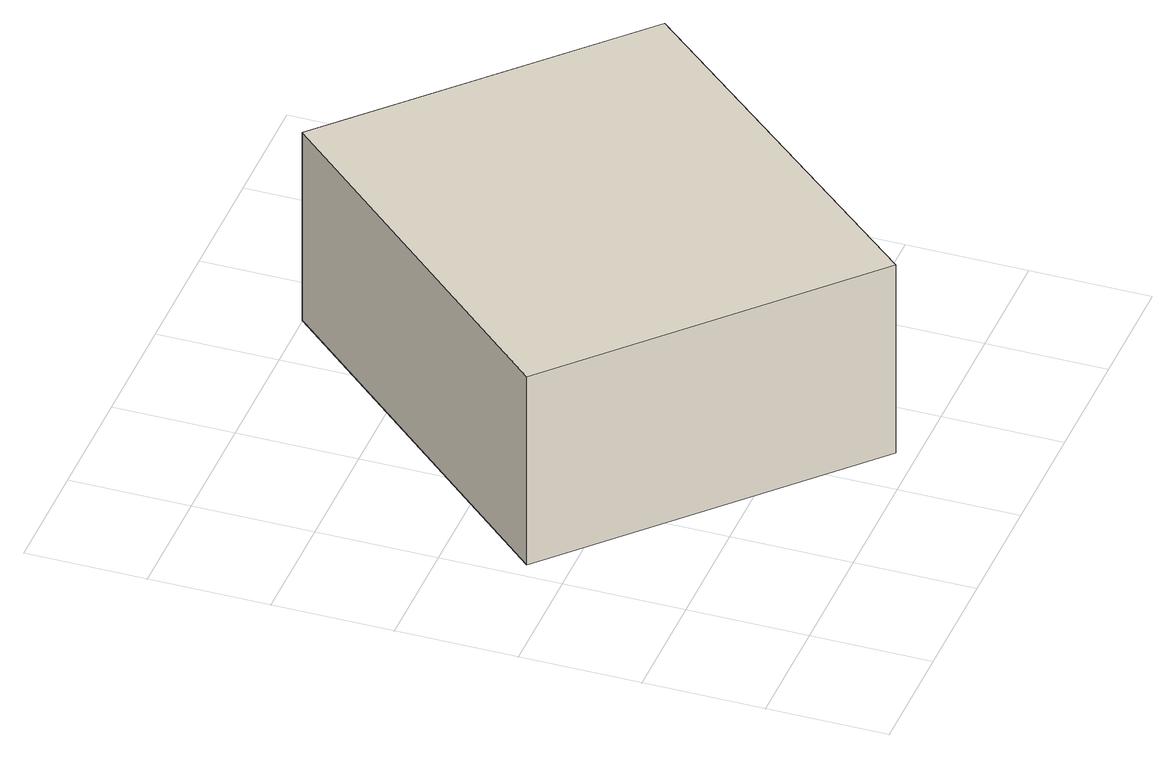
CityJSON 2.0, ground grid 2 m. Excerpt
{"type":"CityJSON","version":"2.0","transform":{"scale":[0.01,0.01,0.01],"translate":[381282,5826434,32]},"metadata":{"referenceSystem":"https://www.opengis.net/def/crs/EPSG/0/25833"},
"CityObjects":{
"building1":{"type":"Building","attributes":{"Gemeindeschluessel":"11000012","BezugspunktDach":"2200","function":"31001_2723","measuredHeight":3.54,"storeysAboveGround":1},"address":[{"country":"Germany","locality":"Berlin","thoroughfareNumber":"101 (4)","thoroughfareName":"Schwarzer Weg"}],"geometry":[{"type":"Solid","lod":"1","boundaries":[[[[0,1,2,3]],[[4,5,6,7]],[[4,7,3,2]],[[5,4,2,1]],[[6,5,1,0]],[[7,6,0,3]]]]}]}
},
"vertices":[
[490,34,441],[960,575,441],[510,1001,441],[29,467,441],[510,1001,86],[960,575,86],[490,34,86],[29,467,86]
]}
